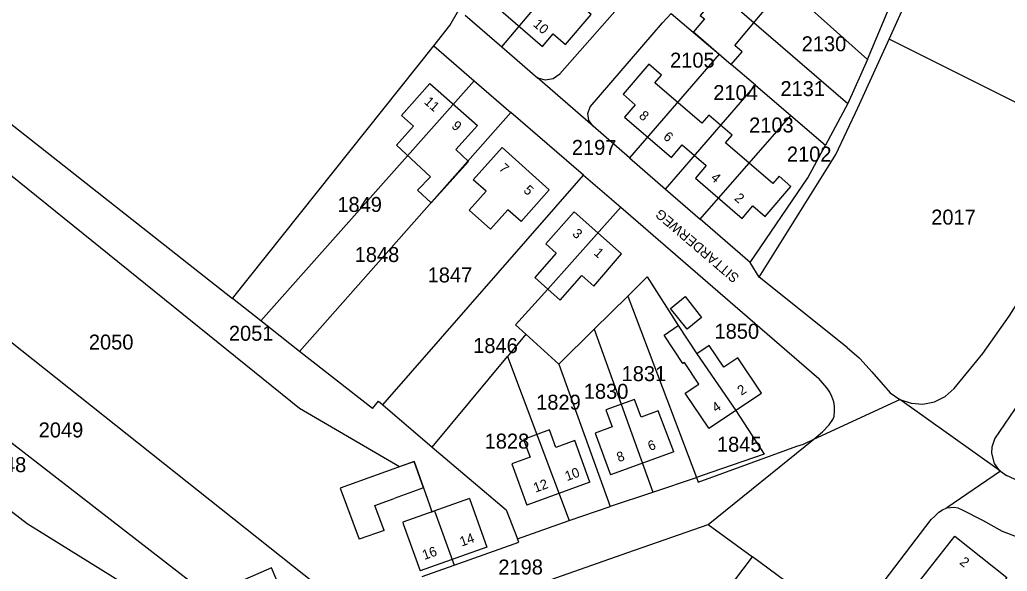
# Model space of a CAD drawing. Extents: x 191922 to 199923, y 328959 to 333350.
# Drawn here: x 193543.4 to 193721.3, y 332283.6 to 332382.9 of the extents above; entities that cross this region are included whole.
import ezdxf

# ---------------------------------------------------------------- set-up
doc = ezdxf.new("R2010")
doc.units = 0
for name, color, linetype in [('bestemmingsplangebied', 7, 'Continuous'), ('enkelbestemming', 7, 'Continuous'), ('Level 6', 7, 'Continuous'), ('maatvoering - maximum aantal wooneenheden', 7, 'Continuous'), ('Maatvoering_symbolen', 7, 'Continuous'), ('recreatiewoning', 7, 'Continuous')]:
    doc.layers.add(name, color=color, linetype=linetype)

msp = doc.modelspace()

# ---------------------------------------------------------------- linework, layer by layer
at = {"layer": 'bestemmingsplangebied'}
msp.add_line((193581.68, 332332.7), (193617.99, 332378.2), dxfattribs=at)
msp.add_line((193581.68, 332332.7), (193617.99, 332378.2), dxfattribs=at)
for points in [[(193617.99, 332378.2), (193620.84, 332381.91), (193622.49, 332384.72)], [(193617.99, 332378.2), (193620.84, 332381.91), (193622.49, 332384.72)], [(193515.44, 332376.14), (193519.85, 332381.43), (193581.68, 332332.7)], [(193515.44, 332376.14), (193519.85, 332381.43), (193581.68, 332332.7)]]:
    msp.add_lwpolyline(points, dxfattribs=at)
at = {"layer": 'Level 6'}
for p, q in [((193630.21, 332378.04), (193646.1, 332396.81)), ((193640.68, 332373.15), (193654.8, 332389.24)), ((193666.72, 332390.21), (193692.57, 332367.82)), ((193696.14, 332375.75), (193684.98, 332385.67)), ((193623.64, 332383.73), (193630.21, 332378.04)), ((193660.75, 332384.04), (193667.1, 332378.63)), ((193667.1, 332378.63), (193669.39, 332376.7)), ((193739.25, 332359.75), (193700.04, 332379.43)), ((193617.99, 332378.2), (193625.25, 332371.92)), ((193630.21, 332378.04), (193636.65, 332372.46)), ((193669.39, 332376.7), (193653.25, 332358.05)), ((193669.39, 332376.7), (193671.54, 332374.88)), ((193675.91, 332371.15), (193671.54, 332374.88)), ((193696.14, 332375.75), (193692.57, 332367.82)), ((193639.48, 332372.31), (193640.68, 332373.15)), ((193586.78, 332328.69), (193625.25, 332371.92)), ((193625.25, 332371.92), (193631.87, 332366.23)), ((193646.68, 332363.75), (193636.65, 332372.46)), ((193636.65, 332372.46), (193638.05, 332372.07)), ((193638.05, 332372.07), (193639.48, 332372.31)), ((193659.74, 332352.41), (193675.91, 332371.15)), ((193675.91, 332371.15), (193682.3, 332365.68)), ((193692.57, 332367.82), (193688.53, 332360.31)), ((193593.79, 332323.19), (193631.87, 332366.23)), ((193644.94, 332354.93), (193631.87, 332366.23)), ((193645.74, 332366.02), (193646.16, 332367.21)), ((193645.93, 332364.77), (193645.74, 332366.02)), ((193646.68, 332363.75), (193645.93, 332364.77)), ((193665.99, 332346.99), (193682.3, 332365.68)), ((193682.3, 332365.68), (193688.53, 332360.31)), ((193653.25, 332358.05), (193646.68, 332363.75)), ((193685.35, 332354.43), (193688.53, 332360.31)), ((193500.23, 332357.88), (193601.39, 332277.6)), ((193653.25, 332358.05), (193659.74, 332352.41)), ((193608.77, 332313.54), (193644.94, 332354.93)), ((193644.94, 332354.93), (193651.67, 332349.14)), ((193674.96, 332339.21), (193685.35, 332354.43)), ((193659.74, 332352.41), (193665.99, 332346.99)), ((193651.67, 332349.14), (193672.24, 332331.35)), ((193490.6, 332346.35), (193585.58, 332272.92)), ((193674.96, 332339.21), (193665.99, 332346.99)), ((193676.62, 332336.56), (193674.96, 332339.21)), ((193692.43, 332323.86), (193676.62, 332336.56)), ((193586.78, 332328.69), (193581.68, 332332.7)), ((193646.88, 332327.16), (193652.9, 332333.12)), ((193652.9, 332333.12), (193665.33, 332300.48)), ((193672.24, 332331.35), (193687.37, 332318.32)), ((193593.79, 332323.19), (193586.78, 332328.69)), ((193640.48, 332320.86), (193646.88, 332327.16)), ((193646.88, 332327.16), (193657.45, 332297.85)), ((193634.54, 332326.29), (193631.23, 332322.29)), ((193640.48, 332320.86), (193634.54, 332326.29)), ((193606.91, 332312.87), (193593.79, 332323.19)), ((193692.43, 332323.86), (193694.6, 332322.02)), ((193617.68, 332305.95), (193631.23, 332322.29)), ((193631.23, 332322.29), (193642.34, 332292.71)), ((193640.48, 332320.86), (193649.75, 332295.27)), ((193696.92, 332319.5), (193700.18, 332315.7)), ((193719.08, 332307.45), (193726.58, 332318.49)), ((193686.46, 332307.4), (193701.95, 332314.51)), ((193700.18, 332315.7), (193701.95, 332314.51)), ((193719.89, 332301.73), (193701.95, 332314.51)), ((193608.77, 332313.54), (193617.68, 332305.95)), ((193672.37, 332312.55), (193677.51, 332304.64)), ((193667.4, 332292), (193686.46, 332307.4)), ((193718.57, 332305.99), (193719.08, 332307.45)), ((193718.49, 332304.84), (193718.57, 332305.99)), ((193677.51, 332304.64), (193667.88, 332301.35)), ((193657.45, 332297.85), (193665.33, 332300.48)), ((193667.88, 332301.35), (193665.33, 332300.48)), ((193720.07, 332301.6), (193710.39, 332294.98)), ((193720.07, 332301.6), (193719.89, 332301.73)), ((193720.07, 332301.6), (193721.14, 332300.83)), ((193724.03, 332299.53), (193721.14, 332300.83)), ((193642.34, 332292.71), (193649.75, 332295.27)), ((193696.08, 332277.86), (193707.58, 332292.87)), ((193633.08, 332289.43), (193642.34, 332292.71)), ((193652.95, 332286.93), (193667.4, 332292)), ((193667.4, 332292), (193675.39, 332286.17)), ((193638.93, 332282.01), (193652.95, 332286.93)), ((193664.32, 332271.56), (193675.39, 332286.17)), ((193685.57, 332278.69), (193675.39, 332286.17)), ((193615.89, 332282.66), (193621.65, 332284.69))]:
    msp.add_line(p, q, dxfattribs=at)
for points in [[(193700.04, 332379.43), (193702.52, 332385.02), (193709.46, 332415.26)], [(193646.16, 332367.21), (193659.2, 332382.37), (193660.75, 332384.04)], [(193696.14, 332375.75), (193699.7, 332384.33), (193699.72, 332384.39)], [(193676.62, 332336.56), (193690.39, 332358.64), (193694.37, 332367.03), (193700.04, 332379.43)], [(193515.44, 332376.14), (193593.77, 332312.98), (193611.8, 332302.44), (193614.45, 332303.34), (193616.12, 332298.59), (193617.17, 332295.57), (193617.63, 332294.28), (193618.1, 332294.45), (193621.65, 332284.69)], [(193651.67, 332349.14), (193638.53, 332334.4), (193632.7, 332327.96), (193634.54, 332326.29)], [(193484.28, 332338.77), (193544.73, 332292.17), (193561.8, 332281.53), (193562.17, 332281.66)], [(193652.9, 332333.12), (193656.42, 332336.61), (193662, 332327.82), (193665.36, 332322.75), (193672.37, 332312.55)], [(193710.11, 332315.06), (193711.71, 332316.47), (193716.9, 332322.82), (193721.66, 332329.5), (193726, 332336.46)], [(193694.6, 332322.02), (193694.81, 332321.82), (193696.92, 332319.5)], [(193686.46, 332307.4), (193688, 332308.67), (193689.18, 332309.98), (193689.85, 332310.92), (193690.09, 332311.47), (193690.16, 332312.41), (193690.15, 332313.27), (193690.04, 332314.1), (193689.67, 332315.06), (193689.33, 332315.83), (193688.8, 332316.63), (193687.37, 332318.32)], [(193701.95, 332314.51), (193703.97, 332313.83), (193706.1, 332313.7), (193708.2, 332314.11), (193710.11, 332315.06)], [(193606.91, 332312.87), (193608.01, 332314.19), (193608.77, 332313.54)], [(193665.33, 332300.48), (193665.58, 332299.65), (193683.4, 332306.08), (193684.56, 332306.44), (193686.46, 332307.4)], [(193617.68, 332305.95), (193631.01, 332294.65), (193633.08, 332289.43)], [(193719.89, 332301.73), (193718.99, 332302.98), (193718.49, 332304.84)], [(193649.75, 332295.27), (193649.82, 332295.29), (193657.45, 332297.85)], [(193707.58, 332292.87), (193708.26, 332293.49), (193708.98, 332294.23), (193709.62, 332294.63), (193710.39, 332294.98)], [(193710.39, 332294.98), (193711.05, 332295.07), (193711.75, 332295.13), (193712.37, 332295.03), (193713.14, 332294.65), (193716.85, 332292.75), (193720.38, 332290.79), (193723.06, 332289.78), (193727.97, 332287.98), (193730.31, 332286.84), (193733.3, 332285.29)], [(193621.65, 332284.69), (193633.28, 332288.84), (193633.08, 332289.43)]]:
    msp.add_lwpolyline(points, dxfattribs=at)
at = {"layer": 'recreatiewoning'}
for p, q in [((193664.77, 332380.76), (193671.54, 332374.88)), ((193621.94, 332359.54), (193624.21, 332357.39)), ((193630.27, 332359.9), (193638.78, 332352.31)), ((193624.21, 332357.39), (193617.48, 332349.92)), ((193617.37, 332354.65), (193615.06, 332352.22)), ((193615.06, 332352.22), (193617.48, 332349.92)), ((193677.65, 332347.49), (193682.31, 332352.87)), ((193643.26, 332348.34), (193651.77, 332340.76)), ((193661.19, 332305.08), (193649.83, 332300.97)), ((193614.45, 332303.34), (193601.09, 332298.54)), ((193616.12, 332298.59), (193614.45, 332303.34)), ((193601.09, 332298.54), (193604.52, 332289.34)), ((193616.12, 332298.59), (193610.83, 332296.7)), ((193646.07, 332299.6), (193634.76, 332295.47)), ((193607.35, 332295.45), (193610.83, 332296.7)), ((193624.38, 332296.7), (193612.37, 332292.39)), ((193624.38, 332296.7), (193627.52, 332287.93)), ((193609.02, 332290.9), (193607.35, 332295.45)), ((193612.37, 332292.39), (193612.48, 332292.1)), ((193612.48, 332292.1), (193615.51, 332283.63)), ((193609.02, 332290.9), (193604.52, 332289.34)), ((193627.52, 332287.93), (193615.51, 332283.63))]:
    msp.add_line(p, q, dxfattribs=at)
for points in [[(193697.47, 332400.39), (193691.81, 332403.51), (193689.84, 332401.55), (193685.24, 332403.97), (193678.05, 332395.61), (193682.06, 332392.15), (193680.04, 332389.81), (193678.12, 332391.47), (193676.17, 332389.21), (193673, 332391.94), (193665.97, 332383.71), (193666.74, 332383.06), (193664.77, 332380.76)], [(193628.9, 332389.52), (193631.1, 332387.63), (193629.16, 332385.39), (193637.57, 332378.13), (193639.5, 332380.37), (193641.71, 332378.47), (193646.34, 332383.84), (193644.07, 332385.8)], [(193671.54, 332374.88), (193673.52, 332377.15), (193672.19, 332378.27), (193678.99, 332386.4), (193680.25, 332385.31), (193682.31, 332387.91)], [(193659, 332372.96), (193656.73, 332374.92), (193652.06, 332369.52), (193654.26, 332367.62), (193652.35, 332365.4), (193660.78, 332358.13), (193662.7, 332360.37), (193667.03, 332356.65), (193665.1, 332354.41), (193673.52, 332347.14), (193675.46, 332349.38), (193677.65, 332347.49)], [(193682.31, 332352.87), (193680.17, 332354.72), (193679.04, 332353.43), (193670.53, 332360.72), (193671.73, 332362.1), (193667.5, 332365.72), (193666.27, 332364.31), (193657.79, 332371.54), (193659, 332372.96)], [(193617.37, 332354.65), (193611.24, 332360.3), (193614.29, 332363.78), (193612.18, 332365.65), (193617.27, 332371.45)], [(193617.27, 332371.45), (193625.82, 332363.9), (193621.94, 332359.54)], [(193638.78, 332352.31), (193633.71, 332346.57), (193631.29, 332348.71), (193628.2, 332345.22), (193624.36, 332348.63), (193627.39, 332352.05), (193625.09, 332354.09), (193630.27, 332359.9)], [(193643.26, 332348.34), (193638.16, 332342.54), (193640.04, 332340.86), (193636.2, 332336.48), (193638.53, 332334.4), (193640.76, 332332.4), (193644.64, 332336.86), (193646.78, 332334.95), (193651.77, 332340.76)], [(193660.59, 332330.93), (193663.23, 332333.05), (193666.23, 332329.31), (193663.6, 332327.19), (193660.59, 332330.93)], [(193667.53, 332309.34), (193663.28, 332315.67), (193665.73, 332317.29), (193663.12, 332321.19), (193662.84, 332321), (193659.45, 332326.1), (193662, 332327.82), (193665.36, 332322.75)], [(193667.53, 332309.34), (193677.01, 332315.66), (193672.74, 332322.03), (193670.21, 332320.33), (193667.58, 332324.25), (193665.36, 332322.75)], [(193661.19, 332305.08), (193658.38, 332312.46), (193655.33, 332311.35), (193654.14, 332314.53), (193648.99, 332312.64), (193650.13, 332309.58), (193647.06, 332308.45), (193649.83, 332300.97)], [(193646.07, 332299.6), (193643.37, 332307.12), (193639.98, 332305.89), (193638.84, 332309.05), (193634.14, 332307.34), (193635.32, 332304.12), (193632, 332302.9), (193634.76, 332295.47)], [(193704.57, 332280.64), (193711.83, 332289.87), (193721.21, 332282.48), (193719.68, 332280.53)], [(193592.29, 332275.85), (193588.73, 332284.17), (193581.98, 332281.25), (193585.58, 332272.92)]]:
    msp.add_lwpolyline(points, dxfattribs=at)

# ---------------------------------------------------------------- texts
at = {"layer": 'enkelbestemming'}
for s, p in [('2130', (193684.25, 332377.24)), ('2105', (193660.54, 332374.29)), ('2104', (193668.32, 332368.45)), ('2131', (193680.42, 332369.17)), ('2103', (193674.78, 332362.61)), ('2197', (193642.84, 332358.57)), ('2102', (193681.59, 332357.37)), ('1849', (193600.59, 332348.3)), ('2017', (193707.59, 332346.02)), ('1848', (193603.71, 332339.28)), ('1847', (193616.86, 332335.6)), ('2051', (193581.05, 332325.1)), ('1850', (193668.54, 332325.46)), ('2050', (193555.82, 332323.51)), ('1846', (193625.07, 332322.88)), ('1831', (193651.81, 332317.82)), ('1830', (193644.99, 332314.64)), ('1829', (193636.41, 332312.68)), ('2049', (193546.78, 332307.68)), ('1828', (193627.13, 332305.67)), ('1845', (193668.98, 332305.1)), ('2048', (193536.51, 332301.43)), ('2198', (193629.6, 332282.99))]:
    msp.add_text(s, height=2.7, rotation=0, dxfattribs=at).set_placement(p)
at = {"layer": 'maatvoering - maximum aantal wooneenheden'}
for s, rotation, p in [('10', 318.895, (193635.74, 332381.91)), ('11', 318.5713, (193616.1, 332367.95)), ('8', 319.2619, (193654.8, 332365.4)), ('9', 318.5713, (193621.04, 332363.59)), ('6', 319.2619, (193659.18, 332361.62)), ('7', 318.2855, (193629.58, 332355.95)), ('4', 319.181, (193667.74, 332354.25)), ('5', 318.2855, (193634.01, 332352.01)), ('2', 319.181, (193671.99, 332350.58)), ('3', 318.2855, (193642.81, 332344.18)), ('1', 318.2855, (193646.68, 332340.73)), ('2', 33.6583, (193673.4, 332315.18)), ('4', 33.6583, (193668.81, 332312.11)), ('6', 19.8851, (193656.91, 332305.23)), ('8', 19.8851, (193651.29, 332303.2)), ('10', 20.0125, (193641.97, 332299.8)), ('12', 20.0125, (193636.28, 332297.73)), ('14', 19.704, (193623, 332288.01)), ('16', 19.704, (193616.26, 332285.6)), ('2', 321.788, (193712.57, 332284.97))]:
    msp.add_text(s, height=1.75, rotation=rotation, dxfattribs=at).set_placement(p)
at = {"layer": 'Maatvoering_symbolen'}
msp.add_text('SITTARDERWEG', height=1.75, rotation=139.4236, dxfattribs=at).set_placement((193673.14, 332336.7))

doc.saveas('drawing.dxf')
